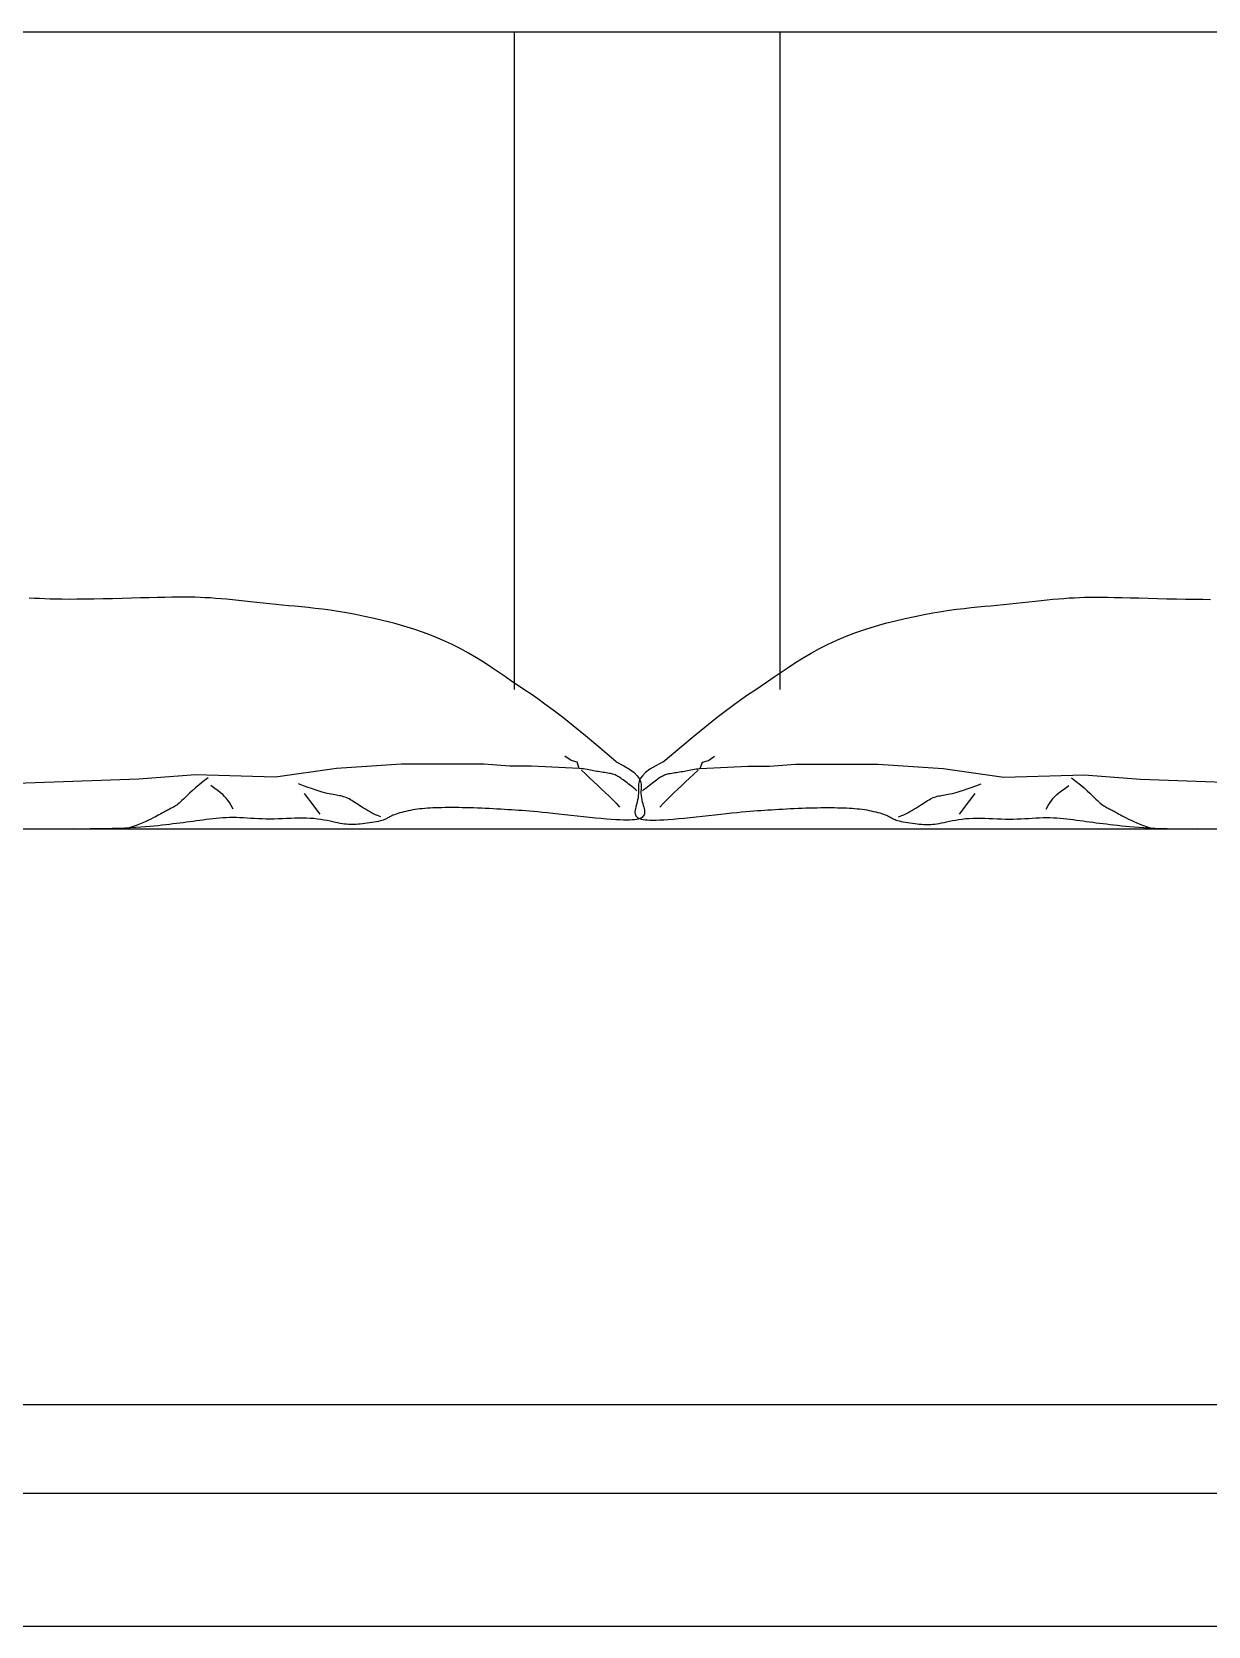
# Model space of a CAD drawing. Header units: inches. Extents: x 11.2 to 54.2, y 16.2 to 41.
# Drawn here: x 12.974 to 13.639, y 34.287 to 35.187 of the extents above; entities that cross this region are included whole.
import ezdxf

# ---------------------------------------------------------------- set-up
doc = ezdxf.new("R2010")
doc.units = ezdxf.units.IN
doc.header["$MEASUREMENT"] = 0
doc.layers.add('1', color=1, linetype='Continuous')
doc.layers.add('4', color=4, linetype='Continuous')

msp = doc.modelspace()

# ---------------------------------------------------------------- linework, layer by layer
at = {"layer": '1'}
for p, q in [((12.34667, 35.18674), (14.29667, 35.18674)), ((13.24667, 35.18674), (13.24667, 34.81554)), ((13.39667, 35.18674), (13.39667, 34.81554)), ((12.97591, 34.86696), (12.97297, 34.86713)), ((12.9788, 34.8668), (12.97591, 34.86696)), ((12.98172, 34.86666), (12.9788, 34.8668)), ((12.98475, 34.86654), (12.98172, 34.86666)), ((12.98799, 34.86645), (12.98475, 34.86654)), ((12.99152, 34.8664), (12.98799, 34.86645)), ((12.99542, 34.86638), (12.99152, 34.8664)), ((12.99976, 34.8664), (12.99542, 34.86638)), ((13.00447, 34.86645), (12.99976, 34.8664)), ((13.00947, 34.86653), (13.00447, 34.86645)), ((13.01468, 34.86663), (13.00947, 34.86653)), ((13.02, 34.86675), (13.01468, 34.86663)), ((13.02535, 34.86688), (13.02, 34.86675)), ((13.03065, 34.86702), (13.02535, 34.86688)), ((13.0358, 34.86715), (13.03065, 34.86702)), ((13.04072, 34.86727), (13.0358, 34.86715)), ((13.04533, 34.86738), (13.04072, 34.86727)), ((13.04956, 34.86747), (13.04533, 34.86738)), ((13.05344, 34.86754), (13.04956, 34.86747)), ((13.05702, 34.86758), (13.05344, 34.86754)), ((13.06036, 34.86759), (13.05702, 34.86758)), ((13.0635, 34.86758), (13.06036, 34.86759)), ((13.06651, 34.86753), (13.0635, 34.86758)), ((13.06942, 34.86744), (13.06651, 34.86753)), ((13.0723, 34.86732), (13.06942, 34.86744)), ((13.0752, 34.86715), (13.0723, 34.86732)), ((13.07816, 34.86694), (13.0752, 34.86715)), ((13.08123, 34.86669), (13.07816, 34.86694)), ((13.08442, 34.8664), (13.08123, 34.86669)), ((13.08769, 34.86607), (13.08442, 34.8664)), ((13.09105, 34.86572), (13.08769, 34.86607)), ((13.54428, 34.86572), (13.54764, 34.86607)), ((13.54764, 34.86607), (13.55091, 34.8664)), ((13.55091, 34.8664), (13.55409, 34.86669)), ((13.55409, 34.86669), (13.55717, 34.86694)), ((13.55717, 34.86694), (13.56013, 34.86715)), ((13.56013, 34.86715), (13.56303, 34.86732)), ((13.56303, 34.86732), (13.56591, 34.86744)), ((13.56591, 34.86744), (13.56882, 34.86753)), ((13.56882, 34.86753), (13.57183, 34.86758)), ((13.57183, 34.86758), (13.57497, 34.86759)), ((13.57497, 34.86759), (13.57831, 34.86758)), ((13.57831, 34.86758), (13.58189, 34.86754)), ((13.58189, 34.86754), (13.58577, 34.86747)), ((13.58577, 34.86747), (13.59, 34.86738)), ((13.59, 34.86738), (13.59461, 34.86727)), ((13.59461, 34.86727), (13.59953, 34.86715)), ((13.59953, 34.86715), (13.60468, 34.86702)), ((13.60468, 34.86702), (13.60998, 34.86688)), ((13.60998, 34.86688), (13.61533, 34.86675)), ((13.61533, 34.86675), (13.62065, 34.86663)), ((13.62065, 34.86663), (13.62586, 34.86653)), ((13.62586, 34.86653), (13.63086, 34.86645)), ((13.63086, 34.86645), (13.63557, 34.8664)), ((13.63557, 34.8664), (13.63991, 34.86638)), ((13.09448, 34.86535), (13.09105, 34.86572)), ((13.09796, 34.86497), (13.09448, 34.86535)), ((13.10149, 34.86458), (13.09796, 34.86497)), ((13.10504, 34.8642), (13.10149, 34.86458)), ((13.10861, 34.86383), (13.10504, 34.8642)), ((13.11219, 34.86348), (13.10861, 34.86383)), ((13.11577, 34.86314), (13.11219, 34.86348)), ((13.11936, 34.86282), (13.11577, 34.86314)), ((13.123, 34.86248), (13.11936, 34.86282)), ((13.12671, 34.86213), (13.123, 34.86248)), ((13.13053, 34.86174), (13.12671, 34.86213)), ((13.13447, 34.86131), (13.13053, 34.86174)), ((13.13858, 34.8608), (13.13447, 34.86131)), ((13.14286, 34.86022), (13.13858, 34.8608)), ((13.14737, 34.85953), (13.14286, 34.86022)), ((13.15211, 34.85874), (13.14737, 34.85953)), ((13.15711, 34.85783), (13.15211, 34.85874)), ((13.16233, 34.85678), (13.15711, 34.85783)), ((13.473, 34.85678), (13.47822, 34.85783)), ((13.47822, 34.85783), (13.48322, 34.85874)), ((13.48322, 34.85874), (13.48796, 34.85953)), ((13.48796, 34.85953), (13.49246, 34.86022)), ((13.49246, 34.86022), (13.49675, 34.8608)), ((13.49675, 34.8608), (13.50086, 34.86131)), ((13.50086, 34.86131), (13.5048, 34.86174)), ((13.5048, 34.86174), (13.50862, 34.86213)), ((13.50862, 34.86213), (13.51233, 34.86248)), ((13.51233, 34.86248), (13.51597, 34.86282)), ((13.51597, 34.86282), (13.51956, 34.86314)), ((13.51956, 34.86314), (13.52314, 34.86348)), ((13.52314, 34.86348), (13.52671, 34.86383)), ((13.52671, 34.86383), (13.53029, 34.8642)), ((13.53029, 34.8642), (13.53384, 34.86458)), ((13.53384, 34.86458), (13.53737, 34.86497)), ((13.53737, 34.86497), (13.54085, 34.86535)), ((13.54085, 34.86535), (13.54428, 34.86572)), ((13.16772, 34.85561), (13.16233, 34.85678)), ((13.17324, 34.8543), (13.16772, 34.85561)), ((13.17884, 34.85285), (13.17324, 34.8543)), ((13.18446, 34.85126), (13.17884, 34.85285)), ((13.19007, 34.84952), (13.18446, 34.85126)), ((13.19561, 34.84764), (13.19007, 34.84952)), ((13.43972, 34.84764), (13.44526, 34.84952)), ((13.44526, 34.84952), (13.45087, 34.85126)), ((13.45087, 34.85126), (13.45649, 34.85285)), ((13.45649, 34.85285), (13.46209, 34.8543)), ((13.46209, 34.8543), (13.46761, 34.85561)), ((13.46761, 34.85561), (13.473, 34.85678)), ((13.20104, 34.84561), (13.19561, 34.84764)), ((13.2063, 34.84342), (13.20104, 34.84561)), ((13.21137, 34.84108), (13.2063, 34.84342)), ((13.21623, 34.83861), (13.21137, 34.84108)), ((13.4191, 34.83861), (13.42396, 34.84108)), ((13.42396, 34.84108), (13.42903, 34.84342)), ((13.42903, 34.84342), (13.43429, 34.84561)), ((13.43429, 34.84561), (13.43972, 34.84764)), ((13.22091, 34.83604), (13.21623, 34.83861)), ((13.2254, 34.83339), (13.22091, 34.83604)), ((13.22973, 34.8307), (13.2254, 34.83339)), ((13.23389, 34.828), (13.22973, 34.8307)), ((13.40143, 34.828), (13.4056, 34.8307)), ((13.4056, 34.8307), (13.40993, 34.83339)), ((13.40993, 34.83339), (13.41442, 34.83604)), ((13.41442, 34.83604), (13.4191, 34.83861)), ((13.23791, 34.8253), (13.23389, 34.828)), ((13.24179, 34.82265), (13.23791, 34.8253)), ((13.24553, 34.82007), (13.24179, 34.82265)), ((13.3898, 34.82007), (13.39354, 34.82265)), ((13.39354, 34.82265), (13.39742, 34.8253)), ((13.39742, 34.8253), (13.40143, 34.828)), ((13.24915, 34.81758), (13.24553, 34.82007)), ((13.25269, 34.81518), (13.24915, 34.81758)), ((13.25627, 34.81277), (13.25269, 34.81518)), ((13.26004, 34.81017), (13.25627, 34.81277)), ((13.37529, 34.81017), (13.37906, 34.81277)), ((13.37906, 34.81277), (13.38264, 34.81518)), ((13.38264, 34.81518), (13.38617, 34.81758)), ((13.38617, 34.81758), (13.3898, 34.82007)), ((13.26414, 34.80726), (13.26004, 34.81017)), ((13.26874, 34.80387), (13.26414, 34.80726)), ((13.27398, 34.79985), (13.26874, 34.80387)), ((13.36135, 34.79985), (13.36659, 34.80387)), ((13.36659, 34.80387), (13.37118, 34.80726)), ((13.37118, 34.80726), (13.37529, 34.81017)), ((13.28001, 34.79507), (13.27398, 34.79985)), ((13.28699, 34.78936), (13.28001, 34.79507)), ((13.34834, 34.78936), (13.35531, 34.79507)), ((13.35531, 34.79507), (13.36135, 34.79985)), ((13.29505, 34.78258), (13.28699, 34.78936)), ((13.34028, 34.78258), (13.34834, 34.78936)), ((13.27886, 34.77543), (13.27543, 34.77788)), ((13.30436, 34.77458), (13.29505, 34.78258)), ((13.33097, 34.77458), (13.34028, 34.78258)), ((13.35647, 34.77543), (13.3599, 34.77788)), ((13.06675, 34.76724), (13.0349, 34.76479)), ((13.11206, 34.76601), (13.06675, 34.76724)), ((13.14636, 34.77091), (13.11206, 34.76601)), ((13.1831, 34.77336), (13.14636, 34.77091)), ((13.22965, 34.77336), (13.1831, 34.77336)), ((13.24434, 34.77213), (13.22965, 34.77336)), ((13.25659, 34.77213), (13.24434, 34.77213)), ((13.28354, 34.77091), (13.25659, 34.77213)), ((13.28229, 34.77445), (13.27886, 34.77543)), ((13.28354, 34.77091), (13.28229, 34.77445)), ((13.28474, 34.77078), (13.28354, 34.77091)), ((13.28586, 34.77064), (13.28474, 34.77078)), ((13.28474, 34.77004), (13.28718, 34.76764)), ((13.28692, 34.77049), (13.28586, 34.77064)), ((13.28793, 34.77032), (13.28692, 34.77049)), ((13.28718, 34.76764), (13.28953, 34.7654)), ((13.28888, 34.77014), (13.28793, 34.77032)), ((13.28981, 34.76996), (13.28888, 34.77014)), ((13.29071, 34.76978), (13.28981, 34.76996)), ((13.29159, 34.7696), (13.29071, 34.76978)), ((13.29247, 34.76943), (13.29159, 34.7696)), ((13.29336, 34.76926), (13.29247, 34.76943)), ((13.29426, 34.76911), (13.29336, 34.76926)), ((13.29517, 34.76897), (13.29426, 34.76911)), ((13.29609, 34.76883), (13.29517, 34.76897)), ((13.29699, 34.7687), (13.29609, 34.76883)), ((13.29789, 34.76856), (13.29699, 34.7687)), ((13.29876, 34.76843), (13.29789, 34.76856)), ((13.29961, 34.76829), (13.29876, 34.76843)), ((13.30042, 34.76815), (13.29961, 34.76829)), ((13.30118, 34.768), (13.30042, 34.76815)), ((13.3019, 34.76783), (13.30118, 34.768)), ((13.30256, 34.76765), (13.3019, 34.76783)), ((13.30317, 34.76746), (13.30256, 34.76765)), ((13.30374, 34.76724), (13.30317, 34.76746)), ((13.30429, 34.767), (13.30374, 34.76724)), ((13.30482, 34.76674), (13.30429, 34.767)), ((13.30436, 34.77458), (13.30862, 34.77245)), ((13.30862, 34.77245), (13.31194, 34.77045)), ((13.31194, 34.77045), (13.31442, 34.76858)), ((13.31442, 34.76858), (13.31619, 34.76683)), ((13.32091, 34.76858), (13.31914, 34.76683)), ((13.32339, 34.77045), (13.32091, 34.76858)), ((13.32671, 34.77245), (13.32339, 34.77045)), ((13.33097, 34.77458), (13.32671, 34.77245)), ((13.33051, 34.76674), (13.33104, 34.767)), ((13.33104, 34.767), (13.33159, 34.76724)), ((13.33159, 34.76724), (13.33216, 34.76746)), ((13.33216, 34.76746), (13.33277, 34.76765)), ((13.33277, 34.76765), (13.33343, 34.76783)), ((13.33343, 34.76783), (13.33415, 34.768)), ((13.33415, 34.768), (13.33491, 34.76815)), ((13.33491, 34.76815), (13.33572, 34.76829)), ((13.33572, 34.76829), (13.33657, 34.76843)), ((13.33657, 34.76843), (13.33744, 34.76856)), ((13.33744, 34.76856), (13.33833, 34.7687)), ((13.33833, 34.7687), (13.33924, 34.76883)), ((13.33924, 34.76883), (13.34015, 34.76897)), ((13.34015, 34.76897), (13.34107, 34.76911)), ((13.34107, 34.76911), (13.34197, 34.76926)), ((13.34197, 34.76926), (13.34286, 34.76943)), ((13.34286, 34.76943), (13.34374, 34.7696)), ((13.34374, 34.7696), (13.34462, 34.76978)), ((13.34462, 34.76978), (13.34552, 34.76996)), ((13.34552, 34.76996), (13.34644, 34.77014)), ((13.34814, 34.76764), (13.3458, 34.7654)), ((13.34644, 34.77014), (13.3474, 34.77032)), ((13.3474, 34.77032), (13.3484, 34.77049)), ((13.35059, 34.77004), (13.34814, 34.76764)), ((13.3484, 34.77049), (13.34946, 34.77064)), ((13.34946, 34.77064), (13.35059, 34.77078)), ((13.35059, 34.77078), (13.35179, 34.77091)), ((13.35179, 34.77091), (13.35304, 34.77445)), ((13.35179, 34.77091), (13.37874, 34.77213)), ((13.35304, 34.77445), (13.35647, 34.77543)), ((13.37874, 34.77213), (13.39098, 34.77213)), ((13.39098, 34.77213), (13.40568, 34.77336)), ((13.40568, 34.77336), (13.45222, 34.77336)), ((13.45222, 34.77336), (13.48897, 34.77091)), ((13.48897, 34.77091), (13.52326, 34.76601)), ((13.52326, 34.76601), (13.56858, 34.76724)), ((13.56858, 34.76724), (13.60043, 34.76479)), ((13.0349, 34.76479), (12.92467, 34.76112)), ((13.06499, 34.75834), (13.06347, 34.75695)), ((13.06676, 34.75989), (13.06499, 34.75834)), ((13.06882, 34.76162), (13.06676, 34.75989)), ((13.07121, 34.76353), (13.06882, 34.76162)), ((13.07396, 34.76563), (13.07121, 34.76353)), ((13.07769, 34.75962), (13.07543, 34.76122)), ((13.07953, 34.75829), (13.07769, 34.75962)), ((13.08102, 34.75716), (13.07953, 34.75829)), ((13.12786, 34.7611), (13.12494, 34.7622)), ((13.13048, 34.76016), (13.12786, 34.7611)), ((13.1328, 34.75934), (13.13048, 34.76016)), ((13.13488, 34.75865), (13.1328, 34.75934)), ((13.13672, 34.75807), (13.13488, 34.75865)), ((13.13836, 34.75759), (13.13672, 34.75807)), ((13.28953, 34.7654), (13.29178, 34.7633)), ((13.29178, 34.7633), (13.29396, 34.76128)), ((13.29396, 34.76128), (13.29608, 34.75932)), ((13.29608, 34.75932), (13.29815, 34.75738)), ((13.30534, 34.76644), (13.30482, 34.76674)), ((13.30588, 34.76612), (13.30534, 34.76644)), ((13.30643, 34.76576), (13.30588, 34.76612)), ((13.307, 34.76537), (13.30643, 34.76576)), ((13.30762, 34.76494), (13.307, 34.76537)), ((13.30828, 34.76446), (13.30762, 34.76494)), ((13.30899, 34.76395), (13.30828, 34.76446)), ((13.30974, 34.76339), (13.30899, 34.76395)), ((13.31054, 34.76279), (13.30974, 34.76339)), ((13.31137, 34.76214), (13.31054, 34.76279)), ((13.31225, 34.76146), (13.31137, 34.76214)), ((13.31317, 34.76073), (13.31225, 34.76146)), ((13.31412, 34.75996), (13.31317, 34.76073)), ((13.3151, 34.75914), (13.31412, 34.75996)), ((13.31611, 34.75828), (13.3151, 34.75914)), ((13.31619, 34.76683), (13.31736, 34.76517)), ((13.31695, 34.76213), (13.31687, 34.76072)), ((13.31687, 34.76072), (13.31692, 34.75936)), ((13.31692, 34.75936), (13.31699, 34.75806)), ((13.31728, 34.76361), (13.31695, 34.76213)), ((13.31699, 34.75806), (13.31697, 34.75679)), ((13.31797, 34.76517), (13.31728, 34.76361)), ((13.31736, 34.76517), (13.31805, 34.76361)), ((13.31914, 34.76683), (13.31797, 34.76517)), ((13.31805, 34.76361), (13.31838, 34.76213)), ((13.31841, 34.75936), (13.31834, 34.75806)), ((13.31834, 34.75806), (13.31836, 34.75679)), ((13.31838, 34.76213), (13.31846, 34.76072)), ((13.31846, 34.76072), (13.31841, 34.75936)), ((13.31922, 34.75828), (13.32023, 34.75914)), ((13.32023, 34.75914), (13.32121, 34.75996)), ((13.32121, 34.75996), (13.32216, 34.76073)), ((13.32216, 34.76073), (13.32308, 34.76146)), ((13.32308, 34.76146), (13.32395, 34.76214)), ((13.32395, 34.76214), (13.32479, 34.76279)), ((13.32479, 34.76279), (13.32559, 34.76339)), ((13.32559, 34.76339), (13.32634, 34.76395)), ((13.32634, 34.76395), (13.32705, 34.76446)), ((13.32705, 34.76446), (13.32771, 34.76494)), ((13.32771, 34.76494), (13.32833, 34.76537)), ((13.32833, 34.76537), (13.3289, 34.76576)), ((13.3289, 34.76576), (13.32945, 34.76612)), ((13.32945, 34.76612), (13.32998, 34.76644)), ((13.32998, 34.76644), (13.33051, 34.76674)), ((13.33925, 34.75932), (13.33718, 34.75738)), ((13.34137, 34.76128), (13.33925, 34.75932)), ((13.34355, 34.7633), (13.34137, 34.76128)), ((13.3458, 34.7654), (13.34355, 34.7633)), ((13.49697, 34.75759), (13.49861, 34.75807)), ((13.49861, 34.75807), (13.50045, 34.75865)), ((13.50045, 34.75865), (13.50252, 34.75934)), ((13.50252, 34.75934), (13.50485, 34.76016)), ((13.50485, 34.76016), (13.50747, 34.7611)), ((13.50747, 34.7611), (13.51039, 34.7622)), ((13.5543, 34.75716), (13.5558, 34.75829)), ((13.5558, 34.75829), (13.55764, 34.75962)), ((13.55764, 34.75962), (13.5599, 34.76122)), ((13.56137, 34.76563), (13.56412, 34.76353)), ((13.56412, 34.76353), (13.5665, 34.76162)), ((13.5665, 34.76162), (13.56857, 34.75989)), ((13.56857, 34.75989), (13.57034, 34.75834)), ((13.57034, 34.75834), (13.57186, 34.75695)), ((13.60043, 34.76479), (13.71066, 34.76112)), ((13.05433, 34.74906), (13.05374, 34.74874)), ((13.05494, 34.7494), (13.05433, 34.74906)), ((13.05557, 34.74979), (13.05494, 34.7494)), ((13.05623, 34.75024), (13.05557, 34.74979)), ((13.05692, 34.75075), (13.05623, 34.75024)), ((13.05764, 34.75133), (13.05692, 34.75075)), ((13.0584, 34.752), (13.05764, 34.75133)), ((13.05919, 34.75275), (13.0584, 34.752)), ((13.06006, 34.75362), (13.05919, 34.75275)), ((13.06104, 34.7546), (13.06006, 34.75362)), ((13.06216, 34.7557), (13.06104, 34.7546)), ((13.06347, 34.75695), (13.06216, 34.7557)), ((13.08225, 34.75614), (13.08102, 34.75716)), ((13.08327, 34.75516), (13.08225, 34.75614)), ((13.08418, 34.75413), (13.08327, 34.75516)), ((13.08505, 34.75298), (13.08418, 34.75413)), ((13.08596, 34.75163), (13.08505, 34.75298)), ((13.08697, 34.74999), (13.08596, 34.75163)), ((13.08817, 34.748), (13.08697, 34.74999)), ((13.13131, 34.75289), (13.12837, 34.75681)), ((13.13719, 34.74506), (13.13131, 34.75289)), ((13.13982, 34.75719), (13.13836, 34.75759)), ((13.14114, 34.75686), (13.13982, 34.75719)), ((13.14234, 34.75659), (13.14114, 34.75686)), ((13.14344, 34.75636), (13.14234, 34.75659)), ((13.14448, 34.75617), (13.14344, 34.75636)), ((13.14545, 34.756), (13.14448, 34.75617)), ((13.14638, 34.75584), (13.14545, 34.756)), ((13.14725, 34.75569), (13.14638, 34.75584)), ((13.1481, 34.75554), (13.14725, 34.75569)), ((13.14891, 34.75538), (13.1481, 34.75554)), ((13.14969, 34.7552), (13.14891, 34.75538)), ((13.15046, 34.75499), (13.14969, 34.7552)), ((13.15122, 34.75474), (13.15046, 34.75499)), ((13.15198, 34.75445), (13.15122, 34.75474)), ((13.15274, 34.7541), (13.15198, 34.75445)), ((13.15352, 34.75371), (13.15274, 34.7541)), ((13.1543, 34.75327), (13.15352, 34.75371)), ((13.15511, 34.75278), (13.1543, 34.75327)), ((13.15594, 34.75226), (13.15511, 34.75278)), ((13.1568, 34.75171), (13.15594, 34.75226)), ((13.1577, 34.75112), (13.1568, 34.75171)), ((13.15863, 34.75051), (13.1577, 34.75112)), ((13.15961, 34.74987), (13.15863, 34.75051)), ((13.16064, 34.74922), (13.15961, 34.74987)), ((13.16172, 34.74855), (13.16064, 34.74922)), ((13.29815, 34.75738), (13.3002, 34.75541)), ((13.3002, 34.75541), (13.30223, 34.75338)), ((13.30223, 34.75338), (13.30426, 34.75124)), ((13.30426, 34.75124), (13.30631, 34.74898)), ((13.31541, 34.74916), (13.3152, 34.74828)), ((13.31566, 34.7501), (13.31541, 34.74916)), ((13.31593, 34.7511), (13.31566, 34.7501)), ((13.31621, 34.75214), (13.31593, 34.7511)), ((13.31646, 34.75324), (13.31621, 34.75214)), ((13.31669, 34.75438), (13.31646, 34.75324)), ((13.31686, 34.75556), (13.31669, 34.75438)), ((13.31697, 34.75679), (13.31686, 34.75556)), ((13.31836, 34.75679), (13.31847, 34.75556)), ((13.31847, 34.75556), (13.31864, 34.75438)), ((13.31864, 34.75438), (13.31886, 34.75324)), ((13.31886, 34.75324), (13.31912, 34.75214)), ((13.31912, 34.75214), (13.31939, 34.7511)), ((13.31939, 34.7511), (13.31966, 34.7501)), ((13.31966, 34.7501), (13.31991, 34.74916)), ((13.31991, 34.74916), (13.32013, 34.74828)), ((13.33107, 34.75124), (13.32902, 34.74898)), ((13.3331, 34.75338), (13.33107, 34.75124)), ((13.33513, 34.75541), (13.3331, 34.75338)), ((13.33718, 34.75738), (13.33513, 34.75541)), ((13.47361, 34.74855), (13.47469, 34.74922)), ((13.47469, 34.74922), (13.47571, 34.74987)), ((13.47571, 34.74987), (13.47669, 34.75051)), ((13.47669, 34.75051), (13.47763, 34.75112)), ((13.47763, 34.75112), (13.47852, 34.75171)), ((13.47852, 34.75171), (13.47938, 34.75226)), ((13.47938, 34.75226), (13.48022, 34.75278)), ((13.48022, 34.75278), (13.48102, 34.75327)), ((13.48102, 34.75327), (13.48181, 34.75371)), ((13.48181, 34.75371), (13.48258, 34.7541)), ((13.48258, 34.7541), (13.48335, 34.75445)), ((13.48335, 34.75445), (13.48411, 34.75474)), ((13.48411, 34.75474), (13.48487, 34.75499)), ((13.48487, 34.75499), (13.48564, 34.7552)), ((13.48564, 34.7552), (13.48642, 34.75538)), ((13.48642, 34.75538), (13.48723, 34.75554)), ((13.48723, 34.75554), (13.48807, 34.75569)), ((13.48807, 34.75569), (13.48895, 34.75584)), ((13.48895, 34.75584), (13.48987, 34.756)), ((13.48987, 34.756), (13.49085, 34.75617)), ((13.49085, 34.75617), (13.49188, 34.75636)), ((13.49188, 34.75636), (13.49299, 34.75659)), ((13.49299, 34.75659), (13.49419, 34.75686)), ((13.49419, 34.75686), (13.4955, 34.75719)), ((13.4955, 34.75719), (13.49697, 34.75759)), ((13.49813, 34.74506), (13.50402, 34.75289)), ((13.50402, 34.75289), (13.50696, 34.75681)), ((13.54715, 34.748), (13.54836, 34.74999)), ((13.54836, 34.74999), (13.54937, 34.75163)), ((13.54937, 34.75163), (13.55028, 34.75298)), ((13.55028, 34.75298), (13.55115, 34.75413)), ((13.55115, 34.75413), (13.55206, 34.75516)), ((13.55206, 34.75516), (13.55308, 34.75614)), ((13.55308, 34.75614), (13.5543, 34.75716)), ((13.57186, 34.75695), (13.57317, 34.7557)), ((13.57317, 34.7557), (13.57429, 34.7546)), ((13.57429, 34.7546), (13.57527, 34.75362)), ((13.57527, 34.75362), (13.57614, 34.75275)), ((13.57614, 34.75275), (13.57693, 34.752)), ((13.57693, 34.752), (13.57769, 34.75133)), ((13.57769, 34.75133), (13.57841, 34.75075)), ((13.57841, 34.75075), (13.5791, 34.75024)), ((13.5791, 34.75024), (13.57976, 34.74979)), ((13.57976, 34.74979), (13.58039, 34.7494)), ((13.58039, 34.7494), (13.581, 34.74906)), ((13.581, 34.74906), (13.58159, 34.74874)), ((13.03704, 34.74021), (13.03522, 34.73946)), ((13.03872, 34.74094), (13.03704, 34.74021)), ((13.04027, 34.74165), (13.03872, 34.74094)), ((13.04169, 34.74234), (13.04027, 34.74165)), ((13.04299, 34.743), (13.04169, 34.74234)), ((13.04417, 34.74362), (13.04299, 34.743)), ((13.04524, 34.7442), (13.04417, 34.74362)), ((13.04621, 34.74473), (13.04524, 34.7442)), ((13.04708, 34.7452), (13.04621, 34.74473)), ((13.04787, 34.74564), (13.04708, 34.7452)), ((13.04859, 34.74604), (13.04787, 34.74564)), ((13.04925, 34.74641), (13.04859, 34.74604)), ((13.04986, 34.74675), (13.04925, 34.74641)), ((13.05044, 34.74706), (13.04986, 34.74675)), ((13.05099, 34.74736), (13.05044, 34.74706)), ((13.05153, 34.74764), (13.05099, 34.74736)), ((13.05206, 34.74791), (13.05153, 34.74764)), ((13.05261, 34.74818), (13.05206, 34.74791)), ((13.05317, 34.74846), (13.05261, 34.74818)), ((13.05374, 34.74874), (13.05317, 34.74846)), ((13.058, 34.74007), (13.05606, 34.73982)), ((13.05991, 34.74031), (13.058, 34.74007)), ((13.0618, 34.74056), (13.05991, 34.74031)), ((13.06366, 34.7408), (13.0618, 34.74056)), ((13.06552, 34.74105), (13.06366, 34.7408)), ((13.06736, 34.74129), (13.06552, 34.74105)), ((13.0692, 34.74153), (13.06736, 34.74129)), ((13.07103, 34.74178), (13.0692, 34.74153)), ((13.07287, 34.74202), (13.07103, 34.74178)), ((13.07472, 34.74225), (13.07287, 34.74202)), ((13.07657, 34.74246), (13.07472, 34.74225)), ((13.07843, 34.74266), (13.07657, 34.74246)), ((13.08031, 34.74283), (13.07843, 34.74266)), ((13.0822, 34.74297), (13.08031, 34.74283)), ((13.0841, 34.74308), (13.0822, 34.74297)), ((13.08603, 34.74314), (13.0841, 34.74308)), ((13.08798, 34.74317), (13.08603, 34.74314)), ((13.08995, 34.74314), (13.08798, 34.74317)), ((13.09195, 34.74308), (13.08995, 34.74314)), ((13.09397, 34.74299), (13.09195, 34.74308)), ((13.09602, 34.74288), (13.09397, 34.74299)), ((13.09811, 34.74276), (13.09602, 34.74288)), ((13.10022, 34.74264), (13.09811, 34.74276)), ((13.10236, 34.74253), (13.10022, 34.74264)), ((13.10454, 34.74244), (13.10236, 34.74253)), ((13.10675, 34.74237), (13.10454, 34.74244)), ((13.109, 34.74235), (13.10675, 34.74237)), ((13.11128, 34.74237), (13.109, 34.74235)), ((13.11359, 34.74243), (13.11128, 34.74237)), ((13.11592, 34.74252), (13.11359, 34.74243)), ((13.11824, 34.74261), (13.11592, 34.74252)), ((13.12056, 34.74271), (13.11824, 34.74261)), ((13.12286, 34.74279), (13.12056, 34.74271)), ((13.12513, 34.74285), (13.12286, 34.74279)), ((13.12736, 34.74287), (13.12513, 34.74285)), ((13.12954, 34.74285), (13.12736, 34.74287)), ((13.13166, 34.74276), (13.12954, 34.74285)), ((13.13371, 34.7426), (13.13166, 34.74276)), ((13.13568, 34.74238), (13.13371, 34.7426)), ((13.13757, 34.74212), (13.13568, 34.74238)), ((13.13939, 34.74181), (13.13757, 34.74212)), ((13.14113, 34.74148), (13.13939, 34.74181)), ((13.14279, 34.74114), (13.14113, 34.74148)), ((13.14437, 34.7408), (13.14279, 34.74114)), ((13.14586, 34.74047), (13.14437, 34.7408)), ((13.14728, 34.74017), (13.14586, 34.74047)), ((13.1486, 34.7399), (13.14728, 34.74017)), ((13.16284, 34.74788), (13.16172, 34.74855)), ((13.16398, 34.74722), (13.16284, 34.74788)), ((13.16508, 34.74015), (13.16374, 34.73996)), ((13.16514, 34.74657), (13.16398, 34.74722)), ((13.16642, 34.74036), (13.16508, 34.74015)), ((13.16629, 34.74594), (13.16514, 34.74657)), ((13.16742, 34.74536), (13.16629, 34.74594)), ((13.16771, 34.74058), (13.16642, 34.74036)), ((13.16853, 34.74482), (13.16742, 34.74536)), ((13.16895, 34.74081), (13.16771, 34.74058)), ((13.16958, 34.74434), (13.16853, 34.74482)), ((13.1701, 34.74105), (13.16895, 34.74081)), ((13.17058, 34.74392), (13.16958, 34.74434)), ((13.17115, 34.74129), (13.1701, 34.74105)), ((13.17151, 34.74359), (13.17058, 34.74392)), ((13.17208, 34.74153), (13.17115, 34.74129)), ((13.17287, 34.74178), (13.17208, 34.74153)), ((13.17354, 34.74203), (13.17287, 34.74178)), ((13.17411, 34.74227), (13.17354, 34.74203)), ((13.17461, 34.74253), (13.17411, 34.74227)), ((13.17507, 34.74278), (13.17461, 34.74253)), ((13.1755, 34.74305), (13.17507, 34.74278)), ((13.17595, 34.74332), (13.1755, 34.74305)), ((13.17643, 34.7436), (13.17595, 34.74332)), ((13.17697, 34.74389), (13.17643, 34.7436)), ((13.17759, 34.74419), (13.17697, 34.74389)), ((13.17832, 34.7445), (13.17759, 34.74419)), ((13.17915, 34.74482), (13.17832, 34.7445)), ((13.18006, 34.74514), (13.17915, 34.74482)), ((13.18106, 34.74547), (13.18006, 34.74514)), ((13.18213, 34.74579), (13.18106, 34.74547)), ((13.18327, 34.74611), (13.18213, 34.74579)), ((13.18445, 34.74642), (13.18327, 34.74611)), ((13.18567, 34.74671), (13.18445, 34.74642)), ((13.18693, 34.74699), (13.18567, 34.74671)), ((13.18821, 34.74725), (13.18693, 34.74699)), ((13.1895, 34.74748), (13.18821, 34.74725)), ((13.19081, 34.74769), (13.1895, 34.74748)), ((13.19214, 34.74788), (13.19081, 34.74769)), ((13.1935, 34.74804), (13.19214, 34.74788)), ((13.19489, 34.74819), (13.1935, 34.74804)), ((13.19632, 34.74832), (13.19489, 34.74819)), ((13.19779, 34.74843), (13.19632, 34.74832)), ((13.19931, 34.74853), (13.19779, 34.74843)), ((13.20087, 34.74861), (13.19931, 34.74853)), ((13.2025, 34.74867), (13.20087, 34.74861)), ((13.20418, 34.74873), (13.2025, 34.74867)), ((13.20592, 34.74877), (13.20418, 34.74873)), ((13.20772, 34.7488), (13.20592, 34.74877)), ((13.20957, 34.74882), (13.20772, 34.7488)), ((13.21148, 34.74883), (13.20957, 34.74882)), ((13.21343, 34.74882), (13.21148, 34.74883)), ((13.21543, 34.7488), (13.21343, 34.74882)), ((13.21747, 34.74877), (13.21543, 34.7488)), ((13.21956, 34.74873), (13.21747, 34.74877)), ((13.22168, 34.74867), (13.21956, 34.74873)), ((13.22385, 34.74861), (13.22168, 34.74867)), ((13.22603, 34.74853), (13.22385, 34.74861)), ((13.22824, 34.74844), (13.22603, 34.74853)), ((13.23045, 34.74834), (13.22824, 34.74844)), ((13.23266, 34.74824), (13.23045, 34.74834)), ((13.23485, 34.74813), (13.23266, 34.74824)), ((13.23703, 34.74802), (13.23485, 34.74813)), ((13.23917, 34.7479), (13.23703, 34.74802)), ((13.24127, 34.74778), (13.23917, 34.7479)), ((13.24332, 34.74765), (13.24127, 34.74778)), ((13.24532, 34.74753), (13.24332, 34.74765)), ((13.24728, 34.7474), (13.24532, 34.74753)), ((13.24925, 34.74727), (13.24728, 34.7474)), ((13.25124, 34.74713), (13.24925, 34.74727)), ((13.2533, 34.74697), (13.25124, 34.74713)), ((13.25545, 34.74679), (13.2533, 34.74697)), ((13.25772, 34.74659), (13.25545, 34.74679)), ((13.26014, 34.74636), (13.25772, 34.74659)), ((13.26275, 34.74611), (13.26014, 34.74636)), ((13.26557, 34.74582), (13.26275, 34.74611)), ((13.26863, 34.7455), (13.26557, 34.74582)), ((13.27188, 34.74514), (13.26863, 34.7455)), ((13.27527, 34.74477), (13.27188, 34.74514)), ((13.27876, 34.74439), (13.27527, 34.74477)), ((13.28229, 34.74401), (13.27876, 34.74439)), ((13.28581, 34.74363), (13.28229, 34.74401)), ((13.28928, 34.74327), (13.28581, 34.74363)), ((13.29264, 34.74293), (13.28928, 34.74327)), ((13.29585, 34.74262), (13.29264, 34.74293)), ((13.29885, 34.74235), (13.29585, 34.74262)), ((13.3016, 34.74213), (13.29885, 34.74235)), ((13.30411, 34.74196), (13.3016, 34.74213)), ((13.30638, 34.74184), (13.30411, 34.74196)), ((13.30843, 34.74176), (13.30638, 34.74184)), ((13.31028, 34.74174), (13.30843, 34.74176)), ((13.31193, 34.74176), (13.31028, 34.74174)), ((13.31339, 34.74184), (13.31193, 34.74176)), ((13.31469, 34.74196), (13.31339, 34.74184)), ((13.31582, 34.74213), (13.31469, 34.74196)), ((13.31505, 34.74745), (13.31496, 34.74669)), ((13.31496, 34.74669), (13.31496, 34.74598)), ((13.31496, 34.74598), (13.31504, 34.74533)), ((13.31504, 34.74533), (13.31521, 34.74474)), ((13.3152, 34.74828), (13.31505, 34.74745)), ((13.31521, 34.74474), (13.31548, 34.74421)), ((13.31548, 34.74421), (13.31585, 34.74373)), ((13.31681, 34.74235), (13.31582, 34.74213)), ((13.31585, 34.74373), (13.31634, 34.74331)), ((13.31634, 34.74331), (13.31694, 34.74294)), ((13.31766, 34.74262), (13.31681, 34.74235)), ((13.31694, 34.74294), (13.31766, 34.74262)), ((13.31839, 34.74294), (13.31766, 34.74262)), ((13.31766, 34.74262), (13.31852, 34.74235)), ((13.31899, 34.74331), (13.31839, 34.74294)), ((13.31852, 34.74235), (13.3195, 34.74213)), ((13.31947, 34.74373), (13.31899, 34.74331)), ((13.31985, 34.74421), (13.31947, 34.74373)), ((13.3195, 34.74213), (13.32064, 34.74196)), ((13.32012, 34.74474), (13.31985, 34.74421)), ((13.32029, 34.74533), (13.32012, 34.74474)), ((13.32013, 34.74828), (13.32028, 34.74745)), ((13.32028, 34.74745), (13.32037, 34.74669)), ((13.32037, 34.74598), (13.32029, 34.74533)), ((13.32037, 34.74669), (13.32037, 34.74598)), ((13.32064, 34.74196), (13.32193, 34.74184)), ((13.32193, 34.74184), (13.3234, 34.74176)), ((13.3234, 34.74176), (13.32505, 34.74174)), ((13.32505, 34.74174), (13.32689, 34.74176)), ((13.32689, 34.74176), (13.32895, 34.74184)), ((13.32895, 34.74184), (13.33122, 34.74196)), ((13.33122, 34.74196), (13.33373, 34.74213)), ((13.33373, 34.74213), (13.33648, 34.74235)), ((13.33648, 34.74235), (13.33948, 34.74262)), ((13.33948, 34.74262), (13.34268, 34.74293)), ((13.34268, 34.74293), (13.34605, 34.74327)), ((13.34605, 34.74327), (13.34952, 34.74363)), ((13.34952, 34.74363), (13.35304, 34.74401)), ((13.35304, 34.74401), (13.35657, 34.74439)), ((13.35657, 34.74439), (13.36006, 34.74477)), ((13.36006, 34.74477), (13.36345, 34.74514)), ((13.36345, 34.74514), (13.3667, 34.7455)), ((13.3667, 34.7455), (13.36975, 34.74582)), ((13.36975, 34.74582), (13.37258, 34.74611)), ((13.37258, 34.74611), (13.37518, 34.74636)), ((13.37518, 34.74636), (13.37761, 34.74659)), ((13.37761, 34.74659), (13.37988, 34.74679)), ((13.37988, 34.74679), (13.38203, 34.74697)), ((13.38203, 34.74697), (13.38408, 34.74713)), ((13.38408, 34.74713), (13.38608, 34.74727)), ((13.38608, 34.74727), (13.38804, 34.7474)), ((13.38804, 34.7474), (13.39001, 34.74753)), ((13.39001, 34.74753), (13.392, 34.74765)), ((13.392, 34.74765), (13.39405, 34.74778)), ((13.39405, 34.74778), (13.39616, 34.7479)), ((13.39616, 34.7479), (13.3983, 34.74802)), ((13.3983, 34.74802), (13.40047, 34.74813)), ((13.40047, 34.74813), (13.40267, 34.74824)), ((13.40267, 34.74824), (13.40488, 34.74834)), ((13.40488, 34.74834), (13.40709, 34.74844)), ((13.40709, 34.74844), (13.4093, 34.74853)), ((13.4093, 34.74853), (13.41148, 34.74861)), ((13.41148, 34.74861), (13.41364, 34.74867)), ((13.41364, 34.74867), (13.41577, 34.74873)), ((13.41577, 34.74873), (13.41785, 34.74877)), ((13.41785, 34.74877), (13.4199, 34.7488)), ((13.4199, 34.7488), (13.4219, 34.74882)), ((13.4219, 34.74882), (13.42385, 34.74883)), ((13.42385, 34.74883), (13.42575, 34.74882)), ((13.42575, 34.74882), (13.42761, 34.7488)), ((13.42761, 34.7488), (13.42941, 34.74877)), ((13.42941, 34.74877), (13.43115, 34.74873)), ((13.43115, 34.74873), (13.43283, 34.74867)), ((13.43283, 34.74867), (13.43446, 34.74861)), ((13.43446, 34.74861), (13.43602, 34.74853)), ((13.43602, 34.74853), (13.43754, 34.74843)), ((13.43754, 34.74843), (13.43901, 34.74832)), ((13.43901, 34.74832), (13.44044, 34.74819)), ((13.44044, 34.74819), (13.44183, 34.74804)), ((13.44183, 34.74804), (13.44319, 34.74788)), ((13.44319, 34.74788), (13.44452, 34.74769)), ((13.44452, 34.74769), (13.44583, 34.74748)), ((13.44583, 34.74748), (13.44712, 34.74725)), ((13.44712, 34.74725), (13.4484, 34.74699)), ((13.4484, 34.74699), (13.44966, 34.74671)), ((13.44966, 34.74671), (13.45088, 34.74642)), ((13.45088, 34.74642), (13.45206, 34.74611)), ((13.45206, 34.74611), (13.45319, 34.74579)), ((13.45319, 34.74579), (13.45426, 34.74547)), ((13.45426, 34.74547), (13.45526, 34.74514)), ((13.45526, 34.74514), (13.45618, 34.74482)), ((13.45618, 34.74482), (13.45701, 34.7445)), ((13.45701, 34.7445), (13.45774, 34.74419)), ((13.45774, 34.74419), (13.45836, 34.74389)), ((13.45836, 34.74389), (13.4589, 34.7436)), ((13.4589, 34.7436), (13.45938, 34.74332)), ((13.45938, 34.74332), (13.45982, 34.74305)), ((13.45982, 34.74305), (13.46026, 34.74278)), ((13.46026, 34.74278), (13.46072, 34.74253)), ((13.46072, 34.74253), (13.46122, 34.74227)), ((13.46122, 34.74227), (13.46179, 34.74203)), ((13.46179, 34.74203), (13.46246, 34.74178)), ((13.46246, 34.74178), (13.46325, 34.74153)), ((13.46325, 34.74153), (13.46418, 34.74129)), ((13.46382, 34.74359), (13.46475, 34.74392)), ((13.46418, 34.74129), (13.46523, 34.74105)), ((13.46475, 34.74392), (13.46574, 34.74434)), ((13.46523, 34.74105), (13.46638, 34.74081)), ((13.46574, 34.74434), (13.4668, 34.74482)), ((13.46638, 34.74081), (13.46762, 34.74058)), ((13.4668, 34.74482), (13.4679, 34.74536)), ((13.46762, 34.74058), (13.46891, 34.74036)), ((13.4679, 34.74536), (13.46904, 34.74594)), ((13.46891, 34.74036), (13.47024, 34.74015)), ((13.46904, 34.74594), (13.47019, 34.74657)), ((13.47019, 34.74657), (13.47135, 34.74722)), ((13.47024, 34.74015), (13.47159, 34.73996)), ((13.47135, 34.74722), (13.47249, 34.74788)), ((13.47249, 34.74788), (13.47361, 34.74855)), ((13.48672, 34.7399), (13.48805, 34.74017)), ((13.48805, 34.74017), (13.48947, 34.74047)), ((13.48947, 34.74047), (13.49096, 34.7408)), ((13.49096, 34.7408), (13.49254, 34.74114)), ((13.49254, 34.74114), (13.4942, 34.74148)), ((13.4942, 34.74148), (13.49594, 34.74181)), ((13.49594, 34.74181), (13.49776, 34.74212)), ((13.49776, 34.74212), (13.49965, 34.74238)), ((13.49965, 34.74238), (13.50162, 34.7426)), ((13.50162, 34.7426), (13.50367, 34.74276)), ((13.50367, 34.74276), (13.50578, 34.74285)), ((13.50578, 34.74285), (13.50796, 34.74287)), ((13.50796, 34.74287), (13.51019, 34.74285)), ((13.51019, 34.74285), (13.51247, 34.74279)), ((13.51247, 34.74279), (13.51477, 34.74271)), ((13.51477, 34.74271), (13.51709, 34.74261)), ((13.51709, 34.74261), (13.51941, 34.74252)), ((13.51941, 34.74252), (13.52174, 34.74243)), ((13.52174, 34.74243), (13.52404, 34.74237)), ((13.52404, 34.74237), (13.52633, 34.74235)), ((13.52633, 34.74235), (13.52857, 34.74237)), ((13.52857, 34.74237), (13.53079, 34.74244)), ((13.53079, 34.74244), (13.53296, 34.74253)), ((13.53296, 34.74253), (13.53511, 34.74264)), ((13.53511, 34.74264), (13.53722, 34.74276)), ((13.53722, 34.74276), (13.5393, 34.74288)), ((13.5393, 34.74288), (13.54136, 34.74299)), ((13.54136, 34.74299), (13.54338, 34.74308)), ((13.54338, 34.74308), (13.54538, 34.74314)), ((13.54538, 34.74314), (13.54735, 34.74317)), ((13.54735, 34.74317), (13.5493, 34.74314)), ((13.5493, 34.74314), (13.55123, 34.74308)), ((13.55123, 34.74308), (13.55313, 34.74297)), ((13.55313, 34.74297), (13.55502, 34.74283)), ((13.55502, 34.74283), (13.55689, 34.74266)), ((13.55689, 34.74266), (13.55876, 34.74246)), ((13.55876, 34.74246), (13.56061, 34.74225)), ((13.56061, 34.74225), (13.56245, 34.74202)), ((13.56245, 34.74202), (13.56429, 34.74178)), ((13.56429, 34.74178), (13.56613, 34.74153)), ((13.56613, 34.74153), (13.56797, 34.74129)), ((13.56797, 34.74129), (13.56981, 34.74105)), ((13.56981, 34.74105), (13.57167, 34.7408)), ((13.57167, 34.7408), (13.57353, 34.74056)), ((13.57353, 34.74056), (13.57542, 34.74031)), ((13.57542, 34.74031), (13.57733, 34.74007)), ((13.57733, 34.74007), (13.57927, 34.73982)), ((13.58159, 34.74874), (13.58216, 34.74846)), ((13.58216, 34.74846), (13.58272, 34.74818)), ((13.58272, 34.74818), (13.58326, 34.74791)), ((13.58326, 34.74791), (13.5838, 34.74764)), ((13.5838, 34.74764), (13.58434, 34.74736)), ((13.58434, 34.74736), (13.58489, 34.74706)), ((13.58489, 34.74706), (13.58547, 34.74675)), ((13.58547, 34.74675), (13.58608, 34.74641)), ((13.58608, 34.74641), (13.58674, 34.74604)), ((13.58674, 34.74604), (13.58746, 34.74564)), ((13.58746, 34.74564), (13.58825, 34.7452)), ((13.58825, 34.7452), (13.58912, 34.74473)), ((13.58912, 34.74473), (13.59009, 34.7442)), ((13.59009, 34.7442), (13.59116, 34.74362)), ((13.59116, 34.74362), (13.59234, 34.743)), ((13.59234, 34.743), (13.59364, 34.74234)), ((13.59364, 34.74234), (13.59506, 34.74165)), ((13.59506, 34.74165), (13.59661, 34.74094)), ((13.59661, 34.74094), (13.59829, 34.74021)), ((13.59829, 34.74021), (13.60011, 34.73946)), ((14.24667, 34.73674), (12.39667, 34.73674)), ((13.00283, 34.73674), (12.99806, 34.73675)), ((13.00739, 34.73675), (13.00283, 34.73674)), ((13.01175, 34.73679), (13.00739, 34.73675)), ((13.01589, 34.73685), (13.01175, 34.73679)), ((13.0198, 34.73694), (13.01589, 34.73685)), ((13.02347, 34.73705), (13.0198, 34.73694)), ((13.0269, 34.73718), (13.02347, 34.73705)), ((13.03011, 34.73734), (13.0269, 34.73718)), ((13.03113, 34.73796), (13.02886, 34.73722)), ((13.03311, 34.73751), (13.03011, 34.73734)), ((13.03325, 34.73871), (13.03113, 34.73796)), ((13.03593, 34.73771), (13.03311, 34.73751)), ((13.03522, 34.73946), (13.03325, 34.73871)), ((13.03858, 34.73791), (13.03593, 34.73771)), ((13.04108, 34.73813), (13.03858, 34.73791)), ((13.04345, 34.73836), (13.04108, 34.73813)), ((13.04572, 34.7386), (13.04345, 34.73836)), ((13.0479, 34.73884), (13.04572, 34.7386)), ((13.05001, 34.73909), (13.0479, 34.73884)), ((13.05207, 34.73933), (13.05001, 34.73909)), ((13.05408, 34.73958), (13.05207, 34.73933)), ((13.05606, 34.73982), (13.05408, 34.73958)), ((13.14985, 34.73968), (13.1486, 34.7399)), ((13.15103, 34.73951), (13.14985, 34.73968)), ((13.15215, 34.73938), (13.15103, 34.73951)), ((13.15323, 34.73929), (13.15215, 34.73938)), ((13.15429, 34.73924), (13.15323, 34.73929)), ((13.15535, 34.73923), (13.15429, 34.73924)), ((13.15642, 34.73925), (13.15535, 34.73923)), ((13.15751, 34.7393), (13.15642, 34.73925)), ((13.15864, 34.73939), (13.15751, 34.7393)), ((13.15983, 34.73949), (13.15864, 34.73939)), ((13.16109, 34.73963), (13.15983, 34.73949)), ((13.1624, 34.73979), (13.16109, 34.73963)), ((13.16374, 34.73996), (13.1624, 34.73979)), ((13.47159, 34.73996), (13.47293, 34.73979)), ((13.47293, 34.73979), (13.47424, 34.73963)), ((13.47424, 34.73963), (13.4755, 34.73949)), ((13.4755, 34.73949), (13.47669, 34.73939)), ((13.47669, 34.73939), (13.47782, 34.7393)), ((13.47782, 34.7393), (13.47891, 34.73925)), ((13.47891, 34.73925), (13.47998, 34.73923)), ((13.47998, 34.73923), (13.48103, 34.73924)), ((13.48103, 34.73924), (13.4821, 34.73929)), ((13.4821, 34.73929), (13.48318, 34.73938)), ((13.48318, 34.73938), (13.4843, 34.73951)), ((13.4843, 34.73951), (13.48548, 34.73968)), ((13.48548, 34.73968), (13.48672, 34.7399)), ((13.57927, 34.73982), (13.58125, 34.73958)), ((13.58125, 34.73958), (13.58326, 34.73933)), ((13.58326, 34.73933), (13.58532, 34.73909)), ((13.58532, 34.73909), (13.58743, 34.73884)), ((13.58743, 34.73884), (13.58961, 34.7386)), ((13.58961, 34.7386), (13.59188, 34.73836)), ((13.59188, 34.73836), (13.59425, 34.73813)), ((13.59425, 34.73813), (13.59675, 34.73791)), ((13.59675, 34.73791), (13.5994, 34.73771)), ((13.5994, 34.73771), (13.60222, 34.73751)), ((13.60011, 34.73946), (13.60208, 34.73871)), ((13.60208, 34.73871), (13.60419, 34.73796)), ((13.60222, 34.73751), (13.60522, 34.73734)), ((13.60419, 34.73796), (13.60647, 34.73722)), ((13.60522, 34.73734), (13.60843, 34.73718)), ((13.60843, 34.73718), (13.61186, 34.73705)), ((13.61186, 34.73705), (13.61553, 34.73694)), ((13.61553, 34.73694), (13.61944, 34.73685)), ((13.61944, 34.73685), (13.62358, 34.73679)), ((13.62358, 34.73679), (13.62793, 34.73675)), ((13.62793, 34.73675), (13.6325, 34.73674)), ((13.6325, 34.73674), (13.63727, 34.73675)), ((14.32167, 34.41174), (12.32167, 34.41174)), ((12.52167, 34.36174), (14.12167, 34.36174))]:
    msp.add_line(p, q, dxfattribs=at)
at = {"layer": '4'}
msp.add_line((11.49223, 34.28674), (31.81843, 34.28674), dxfattribs=at)

doc.saveas('drawing.dxf')
